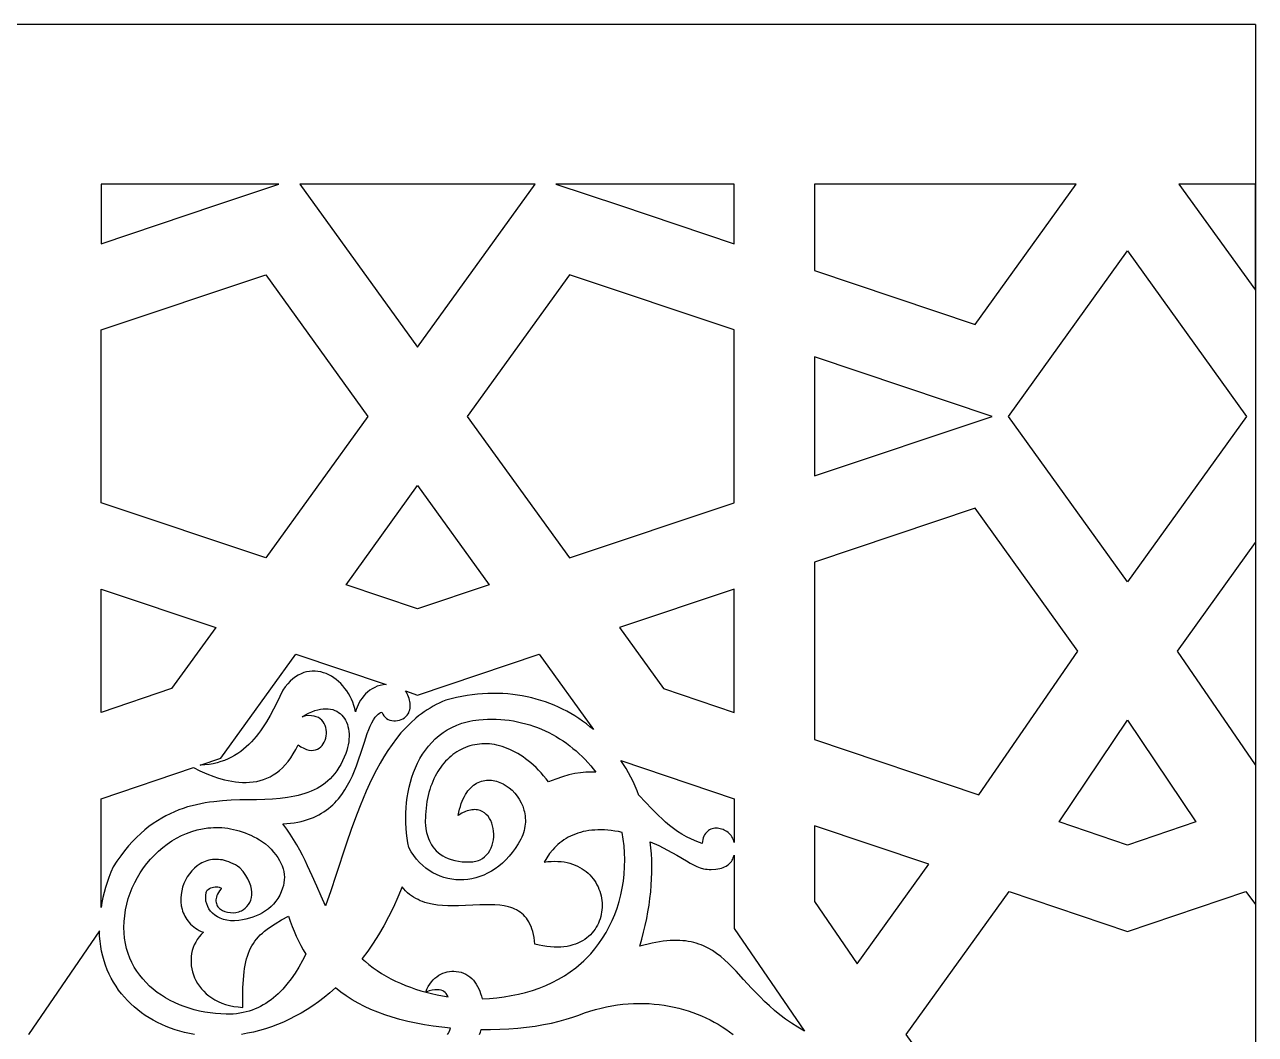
# Model space of a CAD drawing. Extents: x -52 to 65, y -44 to -4.
# Drawn here: x 40.02 to 64.62, y -24.51 to -4.33 of the extents above; entities that cross this region are included whole.
import ezdxf

# ---------------------------------------------------------------- set-up
doc = ezdxf.new("R2010")
doc.units = 0
doc.header["$MEASUREMENT"] = 0
doc.layers.get('0').update_dxf_attribs({"linetype": 'CONTINUOUS'})
doc.layers.add('LAYER_1', color=18, linetype='CONTINUOUS')

msp = doc.modelspace()

# ---------------------------------------------------------------- linework, layer by layer
msp.add_line((64.619, -4.33), (64.619, -44.329))
at = {"layer": 'LAYER_1'}
for points in [[(64.619, -4.33), (-30.049, -4.33), (-51.834, -4.33)], [(43.417, -24.509), (43.319, -24.491), (43.222, -24.47), (43.127, -24.445), (43.033, -24.417), (42.941, -24.386), (42.852, -24.351), (42.764, -24.313), (42.678, -24.272), (42.595, -24.228), (42.513, -24.181), (42.435, -24.131), (42.358, -24.077), (42.285, -24.021), (42.214, -23.962), (42.145, -23.9), (42.08, -23.835), (42.018, -23.767), (41.959, -23.697), (41.903, -23.623), (41.85, -23.547), (41.801, -23.469), (41.756, -23.388), (41.714, -23.304), (41.676, -23.218), (41.641, -23.129), (41.611, -23.038), (41.584, -22.944), (41.562, -22.848), (41.544, -22.75), (41.531, -22.649), (41.522, -22.546), (41.517, -22.441), (40.099, -24.509), (40.099, -24.509)], [(48.475, -24.509), (48.475, -24.509), (48.493, -24.487), (48.509, -24.458), (48.522, -24.424), (48.534, -24.384), (48.359, -24.365), (48.185, -24.343), (48.015, -24.316), (47.847, -24.285), (47.683, -24.25), (47.523, -24.211), (47.368, -24.167), (47.219, -24.118), (47.079, -24.067), (46.943, -24.011), (46.813, -23.951), (46.688, -23.886), (46.567, -23.816), (46.451, -23.742), (46.341, -23.664), (46.235, -23.581), (46.234, -23.581), (46.234, -23.581), (46.123, -23.678), (46.011, -23.769), (45.898, -23.856), (45.783, -23.936), (45.667, -24.012), (45.55, -24.082), (45.433, -24.147), (45.315, -24.207), (45.196, -24.262), (45.077, -24.312), (44.957, -24.357), (44.838, -24.397), (44.718, -24.432), (44.598, -24.463), (44.479, -24.488), (44.361, -24.509), (44.361, -24.509)], [(49.114, -24.509), (49.114, -24.509), (49.131, -24.463), (49.147, -24.413), (49.147, -24.413), (49.333, -24.413), (49.517, -24.407), (49.699, -24.398), (49.878, -24.384), (50.054, -24.365), (50.225, -24.342), (50.391, -24.315), (50.551, -24.284), (50.705, -24.248), (50.846, -24.208), (50.977, -24.166), (51.098, -24.122), (51.209, -24.081), (51.32, -24.044), (51.431, -24.012), (51.542, -23.983), (51.651, -23.959), (51.761, -23.938), (51.869, -23.921), (51.977, -23.908), (52.084, -23.898), (52.19, -23.892), (52.296, -23.89), (52.4, -23.891), (52.503, -23.895), (52.606, -23.903), (52.707, -23.913), (52.807, -23.927), (52.905, -23.944), (53.002, -23.964), (53.098, -23.987), (53.192, -24.012), (53.285, -24.041), (53.376, -24.071), (53.465, -24.105), (53.553, -24.141), (53.638, -24.179), (53.722, -24.22), (53.804, -24.263), (53.884, -24.308), (53.961, -24.356), (54.037, -24.405), (54.11, -24.456), (54.181, -24.509)]]:
    msp.add_lwpolyline(points, dxfattribs=at)
for points in [[(41.551, -7.515), (41.551, -8.708), (43.843, -7.941), (45.105, -7.515)], [(45.526, -7.515), (47.877, -10.775), (50.228, -7.515)], [(50.639, -7.515), (51.911, -7.941), (54.203, -8.708), (54.203, -7.515)], [(55.806, -7.515), (55.806, -9.246), (59.016, -10.323), (61.035, -7.515)], [(63.091, -7.515), (64.619, -9.638), (64.619, -7.515)], [(62.063, -8.85), (64.444, -12.159), (62.063, -15.467), (59.683, -12.158)], [(46.884, -12.159), (44.844, -14.988), (41.551, -13.886), (41.551, -12.158), (41.551, -10.432), (44.844, -9.329)], [(48.87, -12.158), (50.91, -14.989), (54.203, -13.886), (54.203, -12.158), (54.203, -10.432), (50.91, -9.329)], [(55.806, -12.158), (55.806, -13.349), (59.359, -12.158), (55.806, -10.968)], [(47.877, -16.004), (46.448, -15.525), (47.877, -13.543), (49.306, -15.525)], [(55.806, -15.072), (55.806, -18.615), (59.095, -19.722), (61.069, -16.848), (59.016, -13.994)], [(64.619, -19.12), (63.059, -16.848), (64.619, -14.68)], [(41.551, -18.074), (41.551, -15.609), (43.843, -16.377), (42.961, -17.599)], [(54.203, -18.075), (54.203, -15.609), (51.911, -16.377), (52.793, -17.599)], [(47.249, -17.518), (47.187, -17.523), (47.128, -17.535), (47.072, -17.552), (47.019, -17.574), (46.969, -17.601), (46.922, -17.632), (46.879, -17.667), (46.838, -17.705), (46.801, -17.746), (46.767, -17.789), (46.737, -17.833), (46.71, -17.879), (46.686, -17.925), (46.666, -17.972), (46.65, -18.018), (46.637, -18.063), (46.623, -17.998), (46.604, -17.935), (46.583, -17.873), (46.557, -17.813), (46.528, -17.755), (46.497, -17.699), (46.462, -17.645), (46.425, -17.594), (46.385, -17.546), (46.342, -17.5), (46.298, -17.458), (46.251, -17.419), (46.203, -17.384), (46.153, -17.352), (46.101, -17.324), (46.048, -17.3), (45.995, -17.281), (45.94, -17.266), (45.885, -17.256), (45.829, -17.25), (45.772, -17.25), (45.716, -17.254), (45.66, -17.265), (45.603, -17.28), (45.548, -17.302), (45.492, -17.33), (45.438, -17.364), (45.385, -17.404), (45.332, -17.451), (45.281, -17.505), (45.232, -17.565), (45.184, -17.633), (45.062, -17.883), (44.998, -18.009), (44.929, -18.136), (44.857, -18.26), (44.779, -18.382), (44.738, -18.441), (44.695, -18.499), (44.651, -18.555), (44.605, -18.61), (44.556, -18.663), (44.506, -18.714), (44.454, -18.763), (44.399, -18.81), (44.343, -18.854), (44.283, -18.896), (44.221, -18.935), (44.157, -18.971), (44.09, -19.003), (44.02, -19.033), (43.947, -19.059), (43.871, -19.081), (43.792, -19.1), (43.709, -19.114), (43.623, -19.125), (43.534, -19.131), (43.948, -18.991), (45.446, -16.914)], [(51.394, -18.419), (51.322, -18.36), (51.249, -18.302), (51.174, -18.247), (51.097, -18.195), (51.019, -18.144), (50.939, -18.097), (50.858, -18.051), (50.775, -18.009), (50.691, -17.969), (50.605, -17.931), (50.518, -17.896), (50.43, -17.864), (50.34, -17.834), (50.249, -17.808), (50.157, -17.784), (50.064, -17.762), (49.969, -17.744), (49.874, -17.729), (49.777, -17.716), (49.679, -17.706), (49.581, -17.699), (49.481, -17.696), (49.38, -17.695), (49.279, -17.697), (49.176, -17.703), (49.073, -17.711), (48.969, -17.723), (48.865, -17.738), (48.759, -17.756), (48.653, -17.778), (48.546, -17.803), (48.439, -17.831), (48.373, -17.858), (48.309, -17.887), (48.246, -17.919), (48.185, -17.952), (48.125, -17.987), (48.066, -18.024), (48.008, -18.063), (47.952, -18.103), (47.897, -18.145), (47.843, -18.189), (47.739, -18.282), (47.64, -18.381), (47.545, -18.486), (47.454, -18.597), (47.367, -18.713), (47.284, -18.834), (47.204, -18.96), (47.128, -19.089), (47.055, -19.223), (46.984, -19.361), (46.917, -19.502), (46.852, -19.646), (46.789, -19.792), (46.729, -19.941), (46.67, -20.092), (46.557, -20.398), (46.45, -20.709), (46.244, -21.332), (46.142, -21.64), (46.039, -21.941), (46.039, -21.941), (45.95, -21.745), (45.863, -21.546), (45.773, -21.343), (45.679, -21.138), (45.629, -21.034), (45.576, -20.93), (45.521, -20.826), (45.462, -20.722), (45.4, -20.617), (45.333, -20.511), (45.262, -20.406), (45.186, -20.301), (45.265, -20.296), (45.34, -20.289), (45.413, -20.28), (45.484, -20.268), (45.551, -20.253), (45.616, -20.237), (45.679, -20.217), (45.739, -20.196), (45.797, -20.173), (45.852, -20.147), (45.906, -20.12), (45.957, -20.09), (46.006, -20.059), (46.053, -20.026), (46.097, -19.992), (46.14, -19.956), (46.182, -19.919), (46.221, -19.88), (46.258, -19.84), (46.294, -19.799), (46.361, -19.713), (46.422, -19.623), (46.478, -19.531), (46.528, -19.436), (46.574, -19.339), (46.617, -19.241), (46.655, -19.142), (46.691, -19.044), (46.755, -18.851), (46.814, -18.667), (46.871, -18.497), (46.9, -18.419), (46.93, -18.347), (46.962, -18.281), (46.995, -18.222), (47.032, -18.17), (47.051, -18.148), (47.071, -18.127), (47.092, -18.109), (47.114, -18.093), (47.137, -18.079), (47.161, -18.068), (47.179, -18.108), (47.201, -18.142), (47.228, -18.172), (47.258, -18.195), (47.29, -18.214), (47.325, -18.228), (47.362, -18.237), (47.4, -18.242), (47.438, -18.242), (47.476, -18.238), (47.513, -18.23), (47.549, -18.217), (47.583, -18.201), (47.615, -18.181), (47.644, -18.157), (47.669, -18.13), (47.686, -18.106), (47.7, -18.08), (47.711, -18.051), (47.72, -18.022), (47.726, -17.991), (47.729, -17.959), (47.729, -17.926), (47.728, -17.893), (47.723, -17.86), (47.717, -17.827), (47.708, -17.794), (47.697, -17.762), (47.684, -17.731), (47.669, -17.701), (47.652, -17.673), (47.633, -17.646), (47.877, -17.729), (50.307, -16.914)], [(43.396, -19.178), (43.528, -19.242), (43.664, -19.302), (43.804, -19.356), (43.875, -19.38), (43.946, -19.402), (44.018, -19.421), (44.09, -19.438), (44.162, -19.452), (44.235, -19.463), (44.307, -19.471), (44.378, -19.475), (44.45, -19.476), (44.521, -19.472), (44.591, -19.465), (44.661, -19.454), (44.729, -19.437), (44.797, -19.417), (44.864, -19.391), (44.929, -19.36), (44.993, -19.324), (45.055, -19.282), (45.116, -19.234), (45.175, -19.18), (45.233, -19.121), (45.288, -19.054), (45.341, -18.982), (45.392, -18.902), (45.441, -18.815), (45.487, -18.721), (45.546, -18.761), (45.602, -18.792), (45.656, -18.814), (45.706, -18.828), (45.754, -18.833), (45.798, -18.832), (45.839, -18.824), (45.877, -18.809), (45.911, -18.79), (45.942, -18.765), (45.97, -18.736), (45.993, -18.703), (46.013, -18.667), (46.029, -18.629), (46.042, -18.588), (46.05, -18.546), (46.054, -18.504), (46.054, -18.461), (46.05, -18.418), (46.041, -18.377), (46.028, -18.337), (46.011, -18.298), (45.989, -18.263), (45.962, -18.231), (45.931, -18.203), (45.894, -18.179), (45.853, -18.16), (45.807, -18.147), (45.755, -18.14), (45.699, -18.139), (45.637, -18.146), (45.569, -18.161), (45.636, -18.122), (45.7, -18.089), (45.762, -18.062), (45.822, -18.039), (45.88, -18.022), (45.936, -18.01), (45.99, -18.003), (46.041, -18.001), (46.09, -18.003), (46.136, -18.009), (46.18, -18.019), (46.221, -18.034), (46.26, -18.052), (46.296, -18.074), (46.33, -18.099), (46.361, -18.128), (46.389, -18.16), (46.414, -18.194), (46.437, -18.232), (46.456, -18.272), (46.473, -18.314), (46.486, -18.359), (46.496, -18.406), (46.504, -18.455), (46.508, -18.505), (46.509, -18.557), (46.506, -18.611), (46.5, -18.665), (46.491, -18.721), (46.478, -18.778), (46.462, -18.835), (46.443, -18.893), (46.412, -18.971), (46.378, -19.045), (46.342, -19.114), (46.304, -19.179), (46.264, -19.24), (46.222, -19.296), (46.177, -19.349), (46.13, -19.399), (46.082, -19.444), (46.031, -19.487), (45.978, -19.526), (45.923, -19.562), (45.867, -19.595), (45.808, -19.624), (45.748, -19.652), (45.686, -19.676), (45.622, -19.698), (45.557, -19.718), (45.49, -19.735), (45.421, -19.751), (45.351, -19.764), (45.28, -19.776), (45.132, -19.794), (44.979, -19.807), (44.821, -19.815), (44.659, -19.82), (44.492, -19.822), (44.323, -19.825), (44.152, -19.831), (43.98, -19.841), (43.806, -19.859), (43.719, -19.87), (43.631, -19.884), (43.544, -19.9), (43.456, -19.919), (43.369, -19.941), (43.281, -19.965), (43.194, -19.993), (43.107, -20.025), (43.021, -20.06), (42.934, -20.099), (42.848, -20.142), (42.763, -20.189), (42.678, -20.241), (42.593, -20.297), (42.509, -20.358), (42.426, -20.424), (42.344, -20.496), (42.262, -20.573), (42.182, -20.655), (42.102, -20.744), (42.023, -20.838), (41.945, -20.939), (41.868, -21.046), (41.793, -21.16), (41.749, -21.266), (41.709, -21.371), (41.673, -21.474), (41.641, -21.576), (41.613, -21.677), (41.589, -21.777), (41.568, -21.875), (41.551, -21.972), (41.551, -19.799)], [(51.439, -19.271), (51.343, -19.267), (51.242, -19.269), (51.134, -19.28), (51.021, -19.298), (50.9, -19.325), (50.773, -19.361), (50.638, -19.407), (50.495, -19.462), (50.446, -19.399), (50.396, -19.34), (50.345, -19.284), (50.295, -19.23), (50.243, -19.179), (50.192, -19.13), (50.14, -19.085), (50.089, -19.042), (50.036, -19.002), (49.984, -18.964), (49.932, -18.929), (49.88, -18.897), (49.827, -18.867), (49.775, -18.84), (49.723, -18.816), (49.67, -18.793), (49.618, -18.774), (49.566, -18.756), (49.515, -18.742), (49.463, -18.729), (49.412, -18.719), (49.361, -18.712), (49.311, -18.706), (49.261, -18.703), (49.211, -18.702), (49.162, -18.704), (49.113, -18.708), (49.065, -18.713), (49.018, -18.722), (48.971, -18.732), (48.924, -18.744), (48.879, -18.759), (48.834, -18.775), (48.79, -18.794), (48.747, -18.815), (48.705, -18.837), (48.664, -18.862), (48.623, -18.889), (48.584, -18.917), (48.546, -18.948), (48.508, -18.98), (48.472, -19.014), (48.437, -19.05), (48.403, -19.088), (48.37, -19.128), (48.339, -19.169), (48.309, -19.213), (48.28, -19.258), (48.253, -19.304), (48.227, -19.352), (48.202, -19.402), (48.179, -19.454), (48.158, -19.507), (48.138, -19.562), (48.119, -19.618), (48.102, -19.676), (48.087, -19.735), (48.074, -19.796), (48.063, -19.858), (48.053, -19.922), (48.045, -19.987), (48.039, -20.053), (48.035, -20.121), (48.032, -20.19), (48.03, -20.229), (48.031, -20.273), (48.034, -20.331), (48.042, -20.399), (48.056, -20.475), (48.079, -20.555), (48.094, -20.597), (48.112, -20.638), (48.133, -20.68), (48.157, -20.721), (48.184, -20.762), (48.215, -20.801), (48.25, -20.839), (48.288, -20.875), (48.331, -20.908), (48.379, -20.94), (48.431, -20.968), (48.488, -20.994), (48.55, -21.016), (48.618, -21.034), (48.691, -21.048), (48.77, -21.058), (48.855, -21.063), (48.946, -21.062), (48.979, -21.06), (49.01, -21.056), (49.041, -21.05), (49.07, -21.042), (49.097, -21.033), (49.124, -21.021), (49.173, -20.994), (49.217, -20.961), (49.256, -20.923), (49.291, -20.88), (49.32, -20.834), (49.345, -20.784), (49.365, -20.731), (49.38, -20.677), (49.391, -20.621), (49.397, -20.564), (49.398, -20.506), (49.395, -20.449), (49.388, -20.393), (49.376, -20.339), (49.359, -20.287), (49.338, -20.238), (49.313, -20.192), (49.284, -20.15), (49.25, -20.113), (49.212, -20.081), (49.17, -20.055), (49.124, -20.035), (49.099, -20.028), (49.074, -20.023), (49.047, -20.02), (49.02, -20.018), (48.991, -20.019), (48.961, -20.022), (48.931, -20.027), (48.899, -20.035), (48.867, -20.044), (48.833, -20.057), (48.763, -20.089), (48.689, -20.132), (48.702, -20.069), (48.716, -20.008), (48.732, -19.952), (48.75, -19.898), (48.769, -19.848), (48.79, -19.8), (48.811, -19.756), (48.835, -19.715), (48.859, -19.677), (48.884, -19.642), (48.911, -19.61), (48.938, -19.58), (48.967, -19.554), (48.996, -19.53), (49.026, -19.509), (49.057, -19.49), (49.088, -19.474), (49.12, -19.46), (49.153, -19.449), (49.185, -19.441), (49.219, -19.434), (49.252, -19.43), (49.286, -19.428), (49.319, -19.429), (49.353, -19.431), (49.387, -19.436), (49.454, -19.451), (49.52, -19.474), (49.585, -19.504), (49.647, -19.54), (49.707, -19.583), (49.764, -19.632), (49.817, -19.687), (49.865, -19.746), (49.908, -19.81), (49.946, -19.879), (49.977, -19.951), (50.002, -20.026), (50.012, -20.065), (50.019, -20.104), (50.025, -20.144), (50.029, -20.185), (50.031, -20.226), (50.03, -20.267), (50.027, -20.309), (50.022, -20.351), (50.014, -20.394), (50.004, -20.436), (49.992, -20.479), (49.977, -20.522), (49.959, -20.565), (49.938, -20.609), (49.885, -20.703), (49.829, -20.792), (49.769, -20.874), (49.706, -20.951), (49.64, -21.022), (49.572, -21.088), (49.501, -21.147), (49.428, -21.2), (49.353, -21.248), (49.277, -21.29), (49.199, -21.326), (49.12, -21.357), (49.04, -21.381), (48.96, -21.4), (48.88, -21.414), (48.799, -21.421), (48.718, -21.423), (48.638, -21.419), (48.559, -21.41), (48.48, -21.394), (48.403, -21.374), (48.327, -21.347), (48.253, -21.315), (48.181, -21.278), (48.111, -21.234), (48.043, -21.186), (47.979, -21.131), (47.917, -21.071), (47.858, -21.006), (47.803, -20.935), (47.751, -20.859), (47.704, -20.777), (47.685, -20.683), (47.669, -20.587), (47.657, -20.489), (47.648, -20.39), (47.642, -20.289), (47.64, -20.187), (47.642, -20.084), (47.647, -19.981), (47.657, -19.877), (47.67, -19.774), (47.687, -19.672), (47.708, -19.571), (47.733, -19.47), (47.763, -19.371), (47.797, -19.274), (47.835, -19.18), (47.877, -19.088), (47.924, -18.998), (47.976, -18.912), (48.032, -18.829), (48.093, -18.75), (48.159, -18.675), (48.229, -18.605), (48.305, -18.539), (48.386, -18.478), (48.471, -18.423), (48.562, -18.374), (48.659, -18.33), (48.76, -18.293), (48.813, -18.277), (48.867, -18.263), (48.923, -18.25), (48.98, -18.239), (49.038, -18.23), (49.098, -18.223), (49.187, -18.216), (49.275, -18.211), (49.363, -18.21), (49.45, -18.211), (49.537, -18.216), (49.622, -18.223), (49.707, -18.233), (49.791, -18.246), (49.874, -18.261), (49.956, -18.28), (50.037, -18.301), (50.117, -18.324), (50.196, -18.35), (50.274, -18.379), (50.35, -18.41), (50.426, -18.443), (50.5, -18.479), (50.573, -18.517), (50.645, -18.558), (50.715, -18.6), (50.784, -18.645), (50.852, -18.692), (50.918, -18.741), (50.982, -18.793), (51.045, -18.846), (51.107, -18.901), (51.167, -18.958), (51.225, -19.017), (51.281, -19.078), (51.336, -19.141), (51.388, -19.205)], [(62.063, -18.229), (62.063, -18.23), (63.43, -20.263), (62.064, -20.726), (60.697, -20.263)], [(54.203, -20.672), (54.195, -20.642), (54.185, -20.614), (54.173, -20.587), (54.158, -20.561), (54.141, -20.537), (54.122, -20.514), (54.102, -20.493), (54.08, -20.474), (54.056, -20.457), (54.032, -20.441), (54.006, -20.428), (53.98, -20.416), (53.953, -20.406), (53.926, -20.399), (53.898, -20.393), (53.871, -20.39), (53.843, -20.389), (53.816, -20.391), (53.789, -20.394), (53.763, -20.401), (53.738, -20.41), (53.713, -20.421), (53.69, -20.435), (53.668, -20.452), (53.648, -20.472), (53.629, -20.495), (53.613, -20.52), (53.598, -20.549), (53.586, -20.58), (53.575, -20.615), (53.568, -20.653), (53.563, -20.694), (53.454, -20.655), (53.35, -20.611), (53.252, -20.562), (53.159, -20.51), (53.072, -20.454), (52.989, -20.394), (52.909, -20.333), (52.834, -20.269), (52.761, -20.203), (52.691, -20.136), (52.557, -20.001), (52.429, -19.866), (52.302, -19.737), (52.302, -19.736), (52.301, -19.734), (52.263, -19.64), (52.224, -19.548), (52.182, -19.458), (52.138, -19.369), (52.091, -19.283), (52.043, -19.199), (51.992, -19.116), (51.94, -19.036), (54.203, -19.799)], [(45.643, -22.904), (45.574, -23.036), (45.502, -23.163), (45.427, -23.283), (45.349, -23.397), (45.267, -23.504), (45.181, -23.604), (45.137, -23.651), (45.091, -23.696), (45.045, -23.738), (44.997, -23.779), (44.948, -23.818), (44.898, -23.854), (44.847, -23.889), (44.794, -23.921), (44.74, -23.95), (44.685, -23.977), (44.629, -24.002), (44.571, -24.024), (44.511, -24.044), (44.451, -24.061), (44.388, -24.075), (44.325, -24.087), (44.259, -24.096), (44.192, -24.102), (44.124, -24.105), (44.054, -24.105), (43.945, -24.101), (43.836, -24.093), (43.729, -24.08), (43.623, -24.063), (43.518, -24.042), (43.415, -24.017), (43.313, -23.988), (43.214, -23.954), (43.117, -23.917), (43.022, -23.875), (42.931, -23.829), (42.842, -23.78), (42.756, -23.727), (42.674, -23.669), (42.595, -23.608), (42.521, -23.543), (42.45, -23.474), (42.384, -23.402), (42.323, -23.326), (42.266, -23.246), (42.214, -23.163), (42.167, -23.076), (42.126, -22.985), (42.091, -22.891), (42.062, -22.794), (42.039, -22.693), (42.022, -22.589), (42.012, -22.481), (42.009, -22.37), (42.012, -22.256), (42.024, -22.138), (42.042, -22.017), (42.066, -21.906), (42.096, -21.795), (42.133, -21.687), (42.175, -21.581), (42.223, -21.477), (42.277, -21.376), (42.335, -21.279), (42.399, -21.184), (42.467, -21.094), (42.54, -21.007), (42.618, -20.925), (42.699, -20.847), (42.784, -20.774), (42.873, -20.706), (42.965, -20.644), (43.061, -20.587), (43.159, -20.537), (43.26, -20.492), (43.364, -20.455), (43.47, -20.424), (43.577, -20.4), (43.687, -20.384), (43.743, -20.379), (43.799, -20.376), (43.855, -20.374), (43.911, -20.375), (43.968, -20.378), (44.025, -20.383), (44.082, -20.391), (44.14, -20.4), (44.198, -20.412), (44.255, -20.426), (44.313, -20.442), (44.371, -20.461), (44.429, -20.482), (44.488, -20.505), (44.546, -20.531), (44.604, -20.559), (44.662, -20.59), (44.72, -20.623), (44.778, -20.659), (44.835, -20.698), (44.895, -20.754), (44.95, -20.81), (44.999, -20.866), (45.044, -20.922), (45.083, -20.977), (45.117, -21.033), (45.146, -21.089), (45.169, -21.144), (45.188, -21.2), (45.202, -21.256), (45.21, -21.311), (45.214, -21.367), (45.213, -21.423), (45.207, -21.478), (45.196, -21.534), (45.18, -21.59), (45.153, -21.662), (45.121, -21.729), (45.084, -21.791), (45.043, -21.85), (44.997, -21.904), (44.948, -21.954), (44.895, -22), (44.839, -22.041), (44.779, -22.079), (44.717, -22.112), (44.653, -22.142), (44.586, -22.168), (44.517, -22.189), (44.447, -22.207), (44.375, -22.221), (44.303, -22.232), (44.218, -22.238), (44.138, -22.237), (44.064, -22.228), (43.996, -22.212), (43.933, -22.189), (43.876, -22.161), (43.825, -22.127), (43.78, -22.089), (43.741, -22.047), (43.708, -22), (43.682, -21.951), (43.662, -21.899), (43.648, -21.845), (43.642, -21.79), (43.642, -21.734), (43.649, -21.677), (43.658, -21.651), (43.673, -21.629), (43.693, -21.611), (43.716, -21.595), (43.743, -21.583), (43.772, -21.573), (43.801, -21.567), (43.831, -21.563), (43.859, -21.561), (43.885, -21.562), (43.909, -21.565), (43.928, -21.571), (43.942, -21.578), (43.951, -21.587), (43.952, -21.598), (43.946, -21.61), (43.92, -21.643), (43.899, -21.676), (43.881, -21.707), (43.867, -21.737), (43.857, -21.766), (43.85, -21.794), (43.847, -21.821), (43.847, -21.847), (43.849, -21.872), (43.855, -21.895), (43.863, -21.917), (43.874, -21.938), (43.886, -21.958), (43.901, -21.976), (43.918, -21.992), (43.937, -22.008), (43.958, -22.022), (43.98, -22.034), (44.028, -22.055), (44.08, -22.069), (44.135, -22.076), (44.191, -22.077), (44.247, -22.071), (44.302, -22.058), (44.329, -22.048), (44.355, -22.037), (44.395, -22.014), (44.433, -21.986), (44.467, -21.953), (44.496, -21.916), (44.522, -21.874), (44.542, -21.828), (44.556, -21.777), (44.564, -21.723), (44.565, -21.666), (44.559, -21.605), (44.544, -21.541), (44.52, -21.473), (44.487, -21.403), (44.444, -21.331), (44.391, -21.256), (44.326, -21.179), (44.281, -21.149), (44.236, -21.122), (44.191, -21.098), (44.147, -21.078), (44.104, -21.06), (44.061, -21.045), (44.018, -21.033), (43.977, -21.024), (43.936, -21.018), (43.895, -21.014), (43.855, -21.012), (43.816, -21.013), (43.778, -21.017), (43.74, -21.022), (43.704, -21.03), (43.668, -21.04), (43.633, -21.053), (43.599, -21.067), (43.566, -21.083), (43.534, -21.1), (43.473, -21.141), (43.416, -21.188), (43.364, -21.24), (43.317, -21.298), (43.275, -21.36), (43.238, -21.425), (43.207, -21.494), (43.182, -21.565), (43.163, -21.638), (43.15, -21.713), (43.145, -21.788), (43.146, -21.863), (43.154, -21.937), (43.17, -22.01), (43.181, -22.045), (43.194, -22.081), (43.209, -22.115), (43.226, -22.149), (43.245, -22.182), (43.266, -22.214), (43.289, -22.245), (43.314, -22.275), (43.342, -22.304), (43.372, -22.332), (43.404, -22.359), (43.438, -22.384), (43.475, -22.408), (43.514, -22.43), (43.555, -22.45), (43.599, -22.469), (43.553, -22.514), (43.511, -22.562), (43.475, -22.613), (43.443, -22.665), (43.415, -22.72), (43.393, -22.776), (43.375, -22.834), (43.361, -22.893), (43.353, -22.954), (43.349, -23.014), (43.349, -23.075), (43.354, -23.137), (43.364, -23.198), (43.378, -23.258), (43.397, -23.318), (43.42, -23.377), (43.448, -23.435), (43.48, -23.491), (43.516, -23.546), (43.557, -23.598), (43.602, -23.648), (43.652, -23.696), (43.706, -23.74), (43.764, -23.782), (43.827, -23.82), (43.894, -23.854), (43.965, -23.885), (44.04, -23.911), (44.12, -23.933), (44.203, -23.95), (44.291, -23.962), (44.383, -23.969), (44.383, -23.765), (44.387, -23.58), (44.396, -23.413), (44.411, -23.261), (44.421, -23.191), (44.432, -23.125), (44.445, -23.061), (44.46, -23.001), (44.477, -22.943), (44.496, -22.888), (44.517, -22.836), (44.541, -22.786), (44.566, -22.738), (44.595, -22.692), (44.625, -22.647), (44.659, -22.605), (44.695, -22.563), (44.734, -22.523), (44.776, -22.484), (44.82, -22.446), (44.868, -22.408), (44.919, -22.371), (45.032, -22.297), (45.158, -22.223), (45.298, -22.147), (45.333, -22.25), (45.37, -22.351), (45.409, -22.449), (45.451, -22.545), (45.495, -22.639), (45.542, -22.73), (45.591, -22.819), (45.643, -22.905)], [(55.806, -20.339), (55.806, -21.854), (56.664, -23.098), (58.095, -21.11)], [(48.487, -23.756), (48.469, -23.723), (48.45, -23.694), (48.428, -23.671), (48.404, -23.653), (48.378, -23.639), (48.346, -23.628), (48.31, -23.62), (48.268, -23.617), (48.221, -23.619), (48.167, -23.627), (48.106, -23.642), (48.039, -23.666), (48.063, -23.608), (48.091, -23.554), (48.12, -23.506), (48.153, -23.462), (48.187, -23.422), (48.223, -23.387), (48.261, -23.356), (48.301, -23.329), (48.341, -23.306), (48.383, -23.287), (48.426, -23.272), (48.47, -23.26), (48.514, -23.252), (48.558, -23.248), (48.602, -23.247), (48.646, -23.25), (48.699, -23.257), (48.749, -23.269), (48.797, -23.286), (48.841, -23.307), (48.883, -23.331), (48.921, -23.36), (48.958, -23.392), (48.991, -23.427), (49.022, -23.466), (49.05, -23.507), (49.075, -23.55), (49.098, -23.596), (49.118, -23.644), (49.136, -23.693), (49.152, -23.744), (49.164, -23.796), (49.164, -23.796), (49.312, -23.789), (49.459, -23.776), (49.605, -23.758), (49.749, -23.735), (49.892, -23.705), (50.033, -23.67), (50.171, -23.629), (50.306, -23.583), (50.439, -23.53), (50.567, -23.472), (50.692, -23.407), (50.813, -23.337), (50.929, -23.26), (51.04, -23.178), (51.094, -23.134), (51.146, -23.089), (51.197, -23.042), (51.246, -22.994), (51.336, -22.899), (51.421, -22.799), (51.501, -22.695), (51.575, -22.586), (51.644, -22.473), (51.708, -22.356), (51.766, -22.236), (51.818, -22.112), (51.864, -21.985), (51.905, -21.854), (51.939, -21.721), (51.967, -21.585), (51.989, -21.446), (52.005, -21.305), (52.014, -21.162), (52.016, -21.017), (52.012, -20.878), (52.002, -20.741), (51.985, -20.605), (51.964, -20.473), (51.964, -20.473), (51.964, -20.474), (51.889, -20.458), (51.817, -20.446), (51.746, -20.436), (51.677, -20.429), (51.61, -20.424), (51.545, -20.422), (51.481, -20.422), (51.419, -20.425), (51.358, -20.43), (51.299, -20.437), (51.242, -20.446), (51.187, -20.458), (51.133, -20.472), (51.081, -20.488), (51.03, -20.506), (50.981, -20.525), (50.933, -20.547), (50.888, -20.571), (50.843, -20.596), (50.801, -20.623), (50.759, -20.652), (50.72, -20.683), (50.682, -20.715), (50.645, -20.749), (50.61, -20.784), (50.577, -20.82), (50.514, -20.897), (50.458, -20.979), (50.407, -21.066), (50.479, -21.057), (50.549, -21.052), (50.616, -21.05), (50.681, -21.052), (50.744, -21.056), (50.805, -21.064), (50.863, -21.075), (50.919, -21.089), (50.973, -21.106), (51.025, -21.125), (51.074, -21.147), (51.121, -21.171), (51.165, -21.198), (51.207, -21.226), (51.247, -21.257), (51.285, -21.29), (51.32, -21.324), (51.353, -21.36), (51.383, -21.398), (51.412, -21.437), (51.437, -21.477), (51.461, -21.519), (51.482, -21.561), (51.5, -21.605), (51.517, -21.649), (51.531, -21.694), (51.542, -21.74), (51.551, -21.786), (51.558, -21.832), (51.562, -21.879), (51.564, -21.926), (51.563, -21.972), (51.56, -22.019), (51.555, -22.065), (51.547, -22.11), (51.536, -22.156), (51.523, -22.2), (51.508, -22.244), (51.49, -22.287), (51.47, -22.329), (51.447, -22.369), (51.422, -22.409), (51.394, -22.447), (51.363, -22.483), (51.331, -22.518), (51.295, -22.551), (51.257, -22.582), (51.217, -22.612), (51.174, -22.639), (51.129, -22.663), (51.081, -22.686), (51.03, -22.706), (50.977, -22.723), (50.921, -22.738), (50.863, -22.75), (50.802, -22.758), (50.739, -22.764), (50.672, -22.766), (50.604, -22.765), (50.533, -22.761), (50.459, -22.753), (50.382, -22.741), (50.303, -22.725), (50.221, -22.706), (50.214, -22.637), (50.205, -22.573), (50.193, -22.512), (50.178, -22.455), (50.162, -22.401), (50.144, -22.352), (50.123, -22.305), (50.1, -22.262), (50.076, -22.222), (50.05, -22.186), (50.021, -22.152), (49.991, -22.121), (49.96, -22.092), (49.926, -22.067), (49.892, -22.044), (49.855, -22.023), (49.817, -22.004), (49.778, -21.988), (49.738, -21.974), (49.696, -21.961), (49.609, -21.942), (49.518, -21.929), (49.423, -21.921), (49.325, -21.917), (49.223, -21.917), (49.12, -21.92), (48.694, -21.938), (48.587, -21.94), (48.481, -21.939), (48.375, -21.934), (48.272, -21.924), (48.171, -21.908), (48.072, -21.886), (48.024, -21.872), (47.977, -21.856), (47.931, -21.838), (47.886, -21.817), (47.841, -21.795), (47.798, -21.769), (47.756, -21.742), (47.716, -21.711), (47.676, -21.678), (47.638, -21.642), (47.602, -21.602), (47.567, -21.56), (47.482, -21.768), (47.392, -21.967), (47.298, -22.159), (47.2, -22.342), (47.098, -22.517), (46.992, -22.684), (46.882, -22.844), (46.769, -22.996), (46.769, -22.997), (46.836, -23.056), (46.905, -23.114), (46.986, -23.176), (47.07, -23.235), (47.157, -23.292), (47.247, -23.345), (47.34, -23.396), (47.435, -23.443), (47.532, -23.488), (47.632, -23.53), (47.733, -23.569), (47.837, -23.605), (47.942, -23.638), (48.048, -23.667), (48.156, -23.694), (48.266, -23.718), (48.376, -23.738)], [(55.61, -24.444), (55.474, -24.366), (55.346, -24.285), (55.226, -24.202), (55.113, -24.116), (55.006, -24.029), (54.906, -23.941), (54.811, -23.851), (54.72, -23.762), (54.634, -23.672), (54.551, -23.584), (54.392, -23.41), (54.24, -23.245), (54.164, -23.166), (54.089, -23.092), (54.012, -23.021), (53.934, -22.954), (53.853, -22.892), (53.77, -22.836), (53.683, -22.786), (53.592, -22.741), (53.544, -22.722), (53.496, -22.704), (53.446, -22.688), (53.395, -22.674), (53.342, -22.662), (53.287, -22.651), (53.231, -22.643), (53.174, -22.637), (53.114, -22.633), (53.052, -22.631), (52.989, -22.632), (52.923, -22.635), (52.856, -22.64), (52.786, -22.648), (52.714, -22.658), (52.639, -22.671), (52.562, -22.686), (52.483, -22.704), (52.401, -22.725), (52.316, -22.749), (52.357, -22.609), (52.394, -22.469), (52.427, -22.331), (52.456, -22.194), (52.481, -22.059), (52.503, -21.924), (52.521, -21.791), (52.535, -21.66), (52.546, -21.529), (52.553, -21.4), (52.557, -21.273), (52.558, -21.147), (52.555, -21.023), (52.549, -20.9), (52.539, -20.779), (52.526, -20.659), (52.527, -20.659), (52.697, -20.737), (52.874, -20.826), (53.058, -20.928), (53.249, -21.042), (53.322, -21.086), (53.39, -21.124), (53.457, -21.156), (53.524, -21.18), (53.593, -21.198), (53.629, -21.205), (53.666, -21.209), (53.705, -21.212), (53.746, -21.212), (53.834, -21.207), (53.876, -21.202), (53.914, -21.194), (53.95, -21.185), (53.983, -21.174), (54.013, -21.161), (54.041, -21.146), (54.067, -21.13), (54.091, -21.112), (54.112, -21.093), (54.131, -21.073), (54.147, -21.051), (54.162, -21.029), (54.175, -21.005), (54.186, -20.981), (54.203, -20.93), (54.203, -22.391)], [(62.063, -22.45), (62.063, -22.451), (62.064, -22.45), (64.43, -21.652), (64.619, -21.914), (64.619, -27.105), (64.43, -27.368), (62.064, -26.568), (62.064, -26.568), (59.697, -27.367), (57.638, -24.509), (59.697, -21.651)]]:
    msp.add_lwpolyline(points, close=True, dxfattribs=at)

doc.saveas('drawing.dxf')
